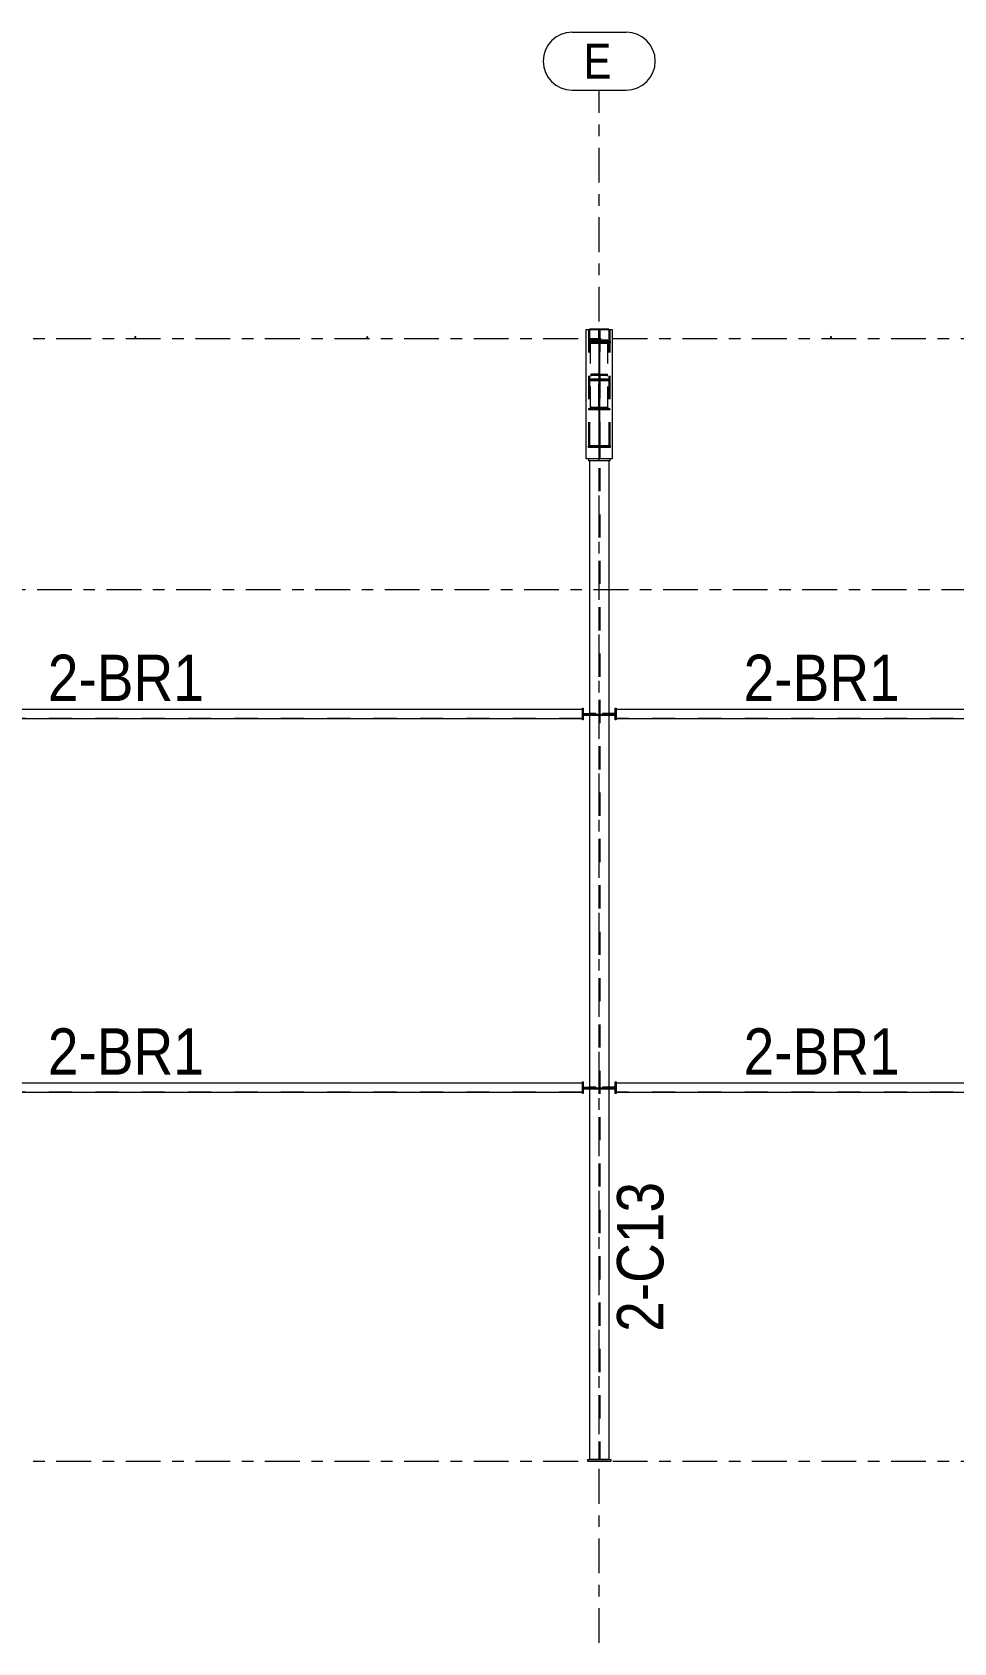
# Model space of a CAD drawing. Header units: millimetres. Extents: x -56 to 1115, y -311 to 509.
# Drawn here: x 800.8 to 880.3, y 226.4 to 365.3 of the extents above; entities that cross this region are included whole.
import ezdxf

# ---------------------------------------------------------------- set-up
doc = ezdxf.new("R2010")
doc.units = ezdxf.units.MM
for name, pattern in [('XKITLINE00', [0]), ('XKITLINE02', [4, 2, -2]), ('XKITLINE03', [6, 3, -1, 1, -1])]:
    doc.linetypes.add(name, pattern=pattern)
for name, color, linetype, lineweight in [('Part', 2, 'Continuous', 0), ('PartMark', 7, 'Continuous', 0), ('S-grid', 1, 'Continuous', 0)]:
    doc.layers.add(name, color=color, linetype=linetype, lineweight=lineweight)
doc.styles.add('ARIAL', font='ARIAL.TTF')

# ---------------------------------------------------------------- blocks, each defined once
blk = doc.blocks.new('*A126')
at = {"layer": 'Part'}
blk.add_hatch(color=3, dxfattribs=at).paths.add_polyline_path([(809.72, 339.07), (809.76, 339.05), (809.77, 339.02), (809.76, 338.98), (809.73, 338.97), (809.69, 338.98), (809.68, 339.01), (809.69, 339.05)], flags=17)
blk = doc.blocks.new('*A183')
at = {"layer": 'Part'}
blk.add_hatch(color=3, dxfattribs=at).paths.add_polyline_path([(848.91, 335.26), (848.91, 335.34), (849.69, 335.34), (849.69, 335.26)], flags=17)
blk = doc.blocks.new('*A184')
at = {"layer": 'Part'}
blk.add_hatch(color=3, dxfattribs=at).paths.add_polyline_path([(848.91, 332.76), (848.91, 332.84), (849.69, 332.84), (849.69, 332.76)], flags=17)
blk = doc.blocks.new('*A185')
at = {"layer": 'Part'}
blk.add_hatch(color=3, dxfattribs=at).paths.add_polyline_path([(849.76, 335.26), (849.76, 335.34), (850.54, 335.34), (850.54, 335.26)], flags=17)
blk = doc.blocks.new('*A186')
at = {"layer": 'Part'}
blk.add_hatch(color=3, dxfattribs=at).paths.add_polyline_path([(849.76, 332.76), (849.76, 332.84), (850.54, 332.84), (850.54, 332.76)], flags=17)
blk = doc.blocks.new('*A187')
at = {"layer": 'Part'}
blk.add_hatch(color=3, dxfattribs=at).paths.add_polyline_path([(849.68, 329.02), (849.68, 329.55), (849.77, 329.55), (849.77, 329.02)], flags=17)
blk = doc.blocks.new('*A188')
at = {"layer": 'Part'}
blk.add_hatch(color=3, dxfattribs=at).paths.add_polyline_path([(869.72, 339.07), (869.76, 339.05), (869.77, 339.02), (869.76, 338.98), (869.73, 338.97), (869.69, 338.98), (869.68, 339.01), (869.69, 339.05)], flags=17)
blk = doc.blocks.new('*A197')
at = {"layer": 'Part'}
blk.add_hatch(color=3, dxfattribs=at).paths.add_polyline_path([(848.79, 329.55), (848.79, 329.63), (850.66, 329.63), (850.66, 329.55)], flags=17)
blk = doc.blocks.new('*A198')
at = {"layer": 'Part'}
blk.add_hatch(color=3, dxfattribs=at).paths.add_polyline_path([(848.79, 338.51), (848.79, 338.6), (850.66, 338.6), (850.66, 338.51)], flags=17)
blk = doc.blocks.new('*A199')
at = {"layer": 'Part'}
blk.add_hatch(color=3, dxfattribs=at).paths.add_polyline_path([(849.69, 329.63), (849.69, 338.51), (849.76, 338.51), (849.76, 329.63)], flags=17)
blk = doc.blocks.new('*A200')
at = {"layer": 'Part'}
blk.add_hatch(color=3, dxfattribs=at).paths.add_polyline_path([(829.72, 339.07), (829.76, 339.05), (829.77, 339.02), (829.76, 338.98), (829.73, 338.97), (829.69, 338.98), (829.68, 339.01), (829.69, 339.05)], flags=17)
blk = doc.blocks.new('*A201')
at = {"layer": 'Part'}
blk.add_hatch(color=3, dxfattribs=at).paths.add_polyline_path([(849.68, 338.6), (849.68, 339.51), (849.77, 339.51), (849.77, 338.6)], flags=17)
blk = doc.blocks.new('*A1191')
at = {"layer": 'S-grid', "color": 1, "linetype": 'XKITLINE03', "lineweight": 0}
blk.add_line((-7.1, 338.9), (956.29, 338.9), dxfattribs=at)
blk = doc.blocks.new('*A1192')
at = {"layer": 'S-grid', "color": 1, "linetype": 'XKITLINE03', "lineweight": 0}
blk.add_line((591.24, 317.24), (1107.46, 317.24), dxfattribs=at)
blk = doc.blocks.new('*A1193')
at = {"layer": 'S-grid', "color": 1, "linetype": 'XKITLINE03', "lineweight": 0}
blk.add_line((-7.1, 242.03), (1107.46, 242.03), dxfattribs=at)
blk = doc.blocks.new('*A1652')
at = {"layer": 'Part', "color": 2, "linetype": 'XKITLINE00', "lineweight": 0}
for p, q in [((791.17, 274.68), (848.27, 274.68)), ((848.27, 273.85), (791.17, 273.85))]:
    blk.add_line(p, q, dxfattribs=at)
at = {"layer": 'Part', "color": 7, "linetype": 'XKITLINE02', "lineweight": 0}
for p, q in [((791.17, 273.85), (791.17, 274.68)), ((848.27, 274.65), (791.17, 274.65)), ((848.27, 273.88), (791.17, 273.88)), ((848.27, 274.68), (848.27, 273.85))]:
    blk.add_line(p, q, dxfattribs=at)
blk = doc.blocks.new('*A1653')
at = {"layer": 'Part', "color": 2, "linetype": 'XKITLINE00', "lineweight": 0}
for p, q in [((791.17, 306.92), (848.27, 306.92)), ((848.27, 306.09), (791.17, 306.09))]:
    blk.add_line(p, q, dxfattribs=at)
at = {"layer": 'Part', "color": 7, "linetype": 'XKITLINE02', "lineweight": 0}
for p, q in [((791.17, 306.09), (791.17, 306.92)), ((848.27, 306.89), (791.17, 306.89)), ((848.27, 306.12), (791.17, 306.12)), ((848.27, 306.92), (848.27, 306.09))]:
    blk.add_line(p, q, dxfattribs=at)
blk = doc.blocks.new('*A1676')
at = {"layer": 'Part', "color": 7, "linetype": 'XKITLINE02', "lineweight": 0}
for p, q in [((850.45, 338.66), (849, 338.66)), ((849, 338.66), (849, 338.5)), ((849, 338.57), (849.7, 338.57)), ((849.7, 338.57), (849.7, 335.75)), ((849.75, 335.75), (849.75, 338.57)), ((849.75, 338.57), (850.45, 338.57)), ((850.45, 338.5), (850.45, 338.66)), ((849.7, 335.82), (849, 335.82)), ((849, 335.82), (849, 335.66)), ((849, 335.73), (850.45, 335.73)), ((849.75, 335.82), (850.45, 335.82)), ((850.45, 335.66), (850.45, 335.82))]:
    blk.add_line(p, q, dxfattribs=at)
blk = doc.blocks.new('*A1739')
at = {"layer": 'Part', "color": 2, "linetype": 'XKITLINE00', "lineweight": 0}
for start, end in [(51.1129, 231.1129), (231.1129, 51.1129)]:
    blk.add_arc((809.72, 339.02), 0.05, start, end, dxfattribs=at)
blk = doc.blocks.new('*A1940')
at = {"layer": 'S-grid', "color": 1, "linetype": 'XKITLINE03', "lineweight": 0}
blk.add_line((849.72, 226.36), (849.72, 360.33), dxfattribs=at)
at = {"layer": 'S-grid', "color": 3, "style": 'ARIAL', "width": 0.85}
blk.add_text('E', height=3, dxfattribs=at).set_placement((848.39, 361.33))
blk = doc.blocks.new('*A1983')
at = {"layer": 'Part', "color": 2, "linetype": 'XKITLINE00', "lineweight": 0}
for p, q in [((848.89, 339.72), (848.89, 339.68)), ((850.56, 339.72), (848.89, 339.72)), ((850.56, 339.72), (850.56, 339.68)), ((848.89, 328.34), (848.89, 242.19)), ((850.56, 328.34), (850.56, 242.19))]:
    blk.add_line(p, q, dxfattribs=at)
at = {"layer": 'Part', "color": 7, "linetype": 'XKITLINE02', "lineweight": 0}
for p, q in [((848.89, 339.68), (848.89, 328.34)), ((849.68, 339.72), (849.68, 242.19)), ((849.77, 339.72), (849.77, 242.19)), ((850.56, 339.68), (850.56, 328.34)), ((850.56, 242.19), (848.89, 242.19))]:
    blk.add_line(p, q, dxfattribs=at)
blk = doc.blocks.new('*A1984')
at = {"layer": 'Part', "color": 2, "linetype": 'XKITLINE00', "lineweight": 0}
for p, q in [((851.18, 274.68), (908.27, 274.68)), ((908.27, 273.85), (851.18, 273.85))]:
    blk.add_line(p, q, dxfattribs=at)
at = {"layer": 'Part', "color": 7, "linetype": 'XKITLINE02', "lineweight": 0}
for p, q in [((851.18, 273.85), (851.18, 274.68)), ((908.27, 274.65), (851.18, 274.65)), ((908.27, 273.88), (851.18, 273.88)), ((908.27, 274.68), (908.27, 273.85))]:
    blk.add_line(p, q, dxfattribs=at)
blk = doc.blocks.new('*A1985')
at = {"layer": 'Part', "color": 2, "linetype": 'XKITLINE00', "lineweight": 0}
for p, q in [((851.18, 306.92), (908.27, 306.92)), ((908.27, 306.09), (851.18, 306.09))]:
    blk.add_line(p, q, dxfattribs=at)
at = {"layer": 'Part', "color": 7, "linetype": 'XKITLINE02', "lineweight": 0}
for p, q in [((851.18, 306.09), (851.18, 306.92)), ((908.27, 306.89), (851.18, 306.89)), ((908.27, 306.12), (851.18, 306.12)), ((908.27, 306.92), (908.27, 306.09))]:
    blk.add_line(p, q, dxfattribs=at)
blk = doc.blocks.new('*A1986')
at = {"layer": 'Part', "color": 7, "linetype": 'XKITLINE02', "lineweight": 0}
for p, q in [((849.7, 339.03), (849.7, 338.6)), ((849.75, 338.64), (849.7, 338.64)), ((849.75, 339.03), (849.75, 338.6))]:
    blk.add_line(p, q, dxfattribs=at)
blk = doc.blocks.new('*A1987')
at = {"layer": 'Part', "color": 7, "linetype": 'XKITLINE02', "lineweight": 0}
for p, q in [((849.68, 338.7), (848.93, 338.7)), ((848.93, 338.7), (848.93, 338.62)), ((848.93, 338.62), (849.68, 338.62)), ((849.56, 338.7), (849.56, 338.62)), ((849.68, 338.62), (849.68, 338.7))]:
    blk.add_line(p, q, dxfattribs=at)
blk = doc.blocks.new('*A1988')
at = {"layer": 'Part', "color": 7, "linetype": 'XKITLINE02', "lineweight": 0}
for p, q in [((850.52, 338.7), (849.77, 338.7)), ((849.77, 338.7), (849.77, 338.62)), ((849.77, 338.62), (850.52, 338.62)), ((849.89, 338.7), (849.89, 338.62)), ((850.52, 338.62), (850.52, 338.7))]:
    blk.add_line(p, q, dxfattribs=at)
blk = doc.blocks.new('*A1989')
at = {"layer": 'Part', "color": 7, "linetype": 'XKITLINE02', "lineweight": 0}
for p, q in [((849.68, 335.39), (848.93, 335.39)), ((848.93, 335.39), (848.93, 335.3)), ((848.93, 335.3), (849.68, 335.3)), ((849.56, 335.39), (849.56, 335.3)), ((849.68, 335.3), (849.68, 335.39))]:
    blk.add_line(p, q, dxfattribs=at)
blk = doc.blocks.new('*A1990')
at = {"layer": 'Part', "color": 7, "linetype": 'XKITLINE02', "lineweight": 0}
for p, q in [((850.52, 335.39), (849.77, 335.39)), ((849.77, 335.39), (849.77, 335.3)), ((849.77, 335.3), (850.52, 335.3)), ((849.89, 335.39), (849.89, 335.3)), ((850.52, 335.3), (850.52, 335.39))]:
    blk.add_line(p, q, dxfattribs=at)
blk = doc.blocks.new('*A1991')
at = {"layer": 'Part', "color": 7, "linetype": 'XKITLINE02', "lineweight": 0}
for p, q in [((849.68, 332.89), (848.93, 332.89)), ((848.93, 332.89), (848.93, 332.8)), ((848.93, 332.8), (849.68, 332.8)), ((849.56, 332.89), (849.56, 332.8)), ((849.68, 332.8), (849.68, 332.89))]:
    blk.add_line(p, q, dxfattribs=at)
blk = doc.blocks.new('*A1992')
at = {"layer": 'Part', "color": 7, "linetype": 'XKITLINE02', "lineweight": 0}
for p, q in [((850.52, 332.89), (849.77, 332.89)), ((849.77, 332.89), (849.77, 332.8)), ((849.77, 332.8), (850.52, 332.8)), ((849.89, 332.89), (849.89, 332.8)), ((850.52, 332.8), (850.52, 332.89))]:
    blk.add_line(p, q, dxfattribs=at)
blk = doc.blocks.new('*A1993')
at = {"layer": 'Part', "color": 7, "linetype": 'XKITLINE02', "lineweight": 0}
for p, q in [((849.68, 329.64), (848.93, 329.64)), ((848.93, 329.64), (848.93, 329.55)), ((848.93, 329.55), (849.68, 329.55)), ((849.56, 329.64), (849.56, 329.55)), ((849.68, 329.55), (849.68, 329.64))]:
    blk.add_line(p, q, dxfattribs=at)
blk = doc.blocks.new('*A1994')
at = {"layer": 'Part', "color": 7, "linetype": 'XKITLINE02', "lineweight": 0}
for p, q in [((850.52, 329.64), (849.77, 329.64)), ((849.77, 329.64), (849.77, 329.55)), ((849.77, 329.55), (850.52, 329.55)), ((849.89, 329.64), (849.89, 329.55)), ((850.52, 329.55), (850.52, 329.64))]:
    blk.add_line(p, q, dxfattribs=at)
blk = doc.blocks.new('*A1995')
at = {"layer": 'Part', "color": 2, "linetype": 'XKITLINE00', "lineweight": 0}
for p, q in [((849.69, 335.34), (848.81, 335.34)), ((848.81, 335.34), (848.81, 335.26)), ((849.69, 335.26), (848.81, 335.26)), ((848.91, 335.26), (848.91, 335.34)), ((849.69, 335.34), (849.69, 335.26))]:
    blk.add_line(p, q, dxfattribs=at)
at = {"layer": 'Part', "color": 7, "linetype": 'XKITLINE02', "lineweight": 0}
blk.add_line((849.57, 335.26), (849.57, 335.34), dxfattribs=at)
blk = doc.blocks.new('*A1996')
at = {"layer": 'Part', "color": 2, "linetype": 'XKITLINE00', "lineweight": 0}
for p, q in [((849.69, 332.84), (848.81, 332.84)), ((848.81, 332.84), (848.81, 332.76)), ((849.69, 332.76), (848.81, 332.76)), ((848.91, 332.76), (848.91, 332.84)), ((849.69, 332.84), (849.69, 332.76))]:
    blk.add_line(p, q, dxfattribs=at)
at = {"layer": 'Part', "color": 7, "linetype": 'XKITLINE02', "lineweight": 0}
blk.add_line((849.57, 332.76), (849.57, 332.84), dxfattribs=at)
blk = doc.blocks.new('*A1997')
at = {"layer": 'Part', "color": 2, "linetype": 'XKITLINE00', "lineweight": 0}
for p, q in [((850.64, 335.34), (849.76, 335.34)), ((849.76, 335.34), (849.76, 335.26)), ((850.64, 335.26), (849.76, 335.26)), ((850.54, 335.26), (850.54, 335.34)), ((850.64, 335.34), (850.64, 335.26))]:
    blk.add_line(p, q, dxfattribs=at)
at = {"layer": 'Part', "color": 7, "linetype": 'XKITLINE02', "lineweight": 0}
blk.add_line((849.88, 335.26), (849.88, 335.34), dxfattribs=at)
blk = doc.blocks.new('*A1998')
at = {"layer": 'Part', "color": 2, "linetype": 'XKITLINE00', "lineweight": 0}
for p, q in [((850.64, 332.84), (849.76, 332.84)), ((849.76, 332.84), (849.76, 332.76)), ((850.64, 332.76), (849.76, 332.76)), ((850.54, 332.76), (850.54, 332.84)), ((850.64, 332.84), (850.64, 332.76))]:
    blk.add_line(p, q, dxfattribs=at)
at = {"layer": 'Part', "color": 7, "linetype": 'XKITLINE02', "lineweight": 0}
blk.add_line((849.88, 332.76), (849.88, 332.84), dxfattribs=at)
blk = doc.blocks.new('*A1999')
at = {"layer": 'Part', "color": 2, "linetype": 'XKITLINE00', "lineweight": 0}
for p, q in [((849.68, 329.55), (849.68, 328.51)), ((849.68, 329.55), (849.77, 329.55)), ((849.77, 329.55), (849.77, 328.51)), ((849.77, 329.02), (849.68, 329.02)), ((849.77, 328.51), (849.68, 328.51))]:
    blk.add_line(p, q, dxfattribs=at)
at = {"layer": 'Part', "color": 7, "linetype": 'XKITLINE02', "lineweight": 0}
for p, q in [((849.68, 329.52), (849.77, 329.52)), ((849.68, 329.38), (849.77, 329.38))]:
    blk.add_line(p, q, dxfattribs=at)
blk = doc.blocks.new('*A2000')
at = {"layer": 'Part', "color": 2, "linetype": 'XKITLINE00', "lineweight": 0}
for start, end in [(51.1129, 231.1129), (231.1129, 51.1129)]:
    blk.add_arc((869.72, 339.02), 0.05, start, end, dxfattribs=at)
blk = doc.blocks.new('*A2022')
at = {"layer": 'Part', "color": 2, "linetype": 'XKITLINE00', "lineweight": 0}
for p, q in [((848.72, 242.19), (848.72, 242.03)), ((848.72, 242.19), (850.72, 242.19)), ((848.72, 242.03), (850.72, 242.03)), ((850.72, 242.19), (850.72, 242.03))]:
    blk.add_line(p, q, dxfattribs=at)
blk = doc.blocks.new('*A2023')
at = {"layer": 'Part', "color": 2, "linetype": 'XKITLINE00', "lineweight": 0}
for p, q in [((848.27, 273.77), (848.27, 274.77)), ((848.27, 274.77), (848.35, 274.77)), ((848.35, 273.77), (848.27, 273.77)), ((848.35, 274.77), (848.35, 273.77))]:
    blk.add_line(p, q, dxfattribs=at)
blk = doc.blocks.new('*A2024')
at = {"layer": 'Part', "color": 2, "linetype": 'XKITLINE00', "lineweight": 0}
for p, q in [((848.35, 274.22), (848.35, 274.31)), ((848.35, 274.31), (848.89, 274.31)), ((848.43, 274.22), (848.35, 274.22))]:
    blk.add_line(p, q, dxfattribs=at)
at = {"layer": 'Part', "color": 7, "linetype": 'XKITLINE02', "lineweight": 0}
for p, q in [((849.43, 274.22), (848.43, 274.22)), ((849.43, 274.31), (848.89, 274.31)), ((849.43, 274.22), (849.43, 274.31))]:
    blk.add_line(p, q, dxfattribs=at)
blk = doc.blocks.new('*A2025')
at = {"layer": 'Part', "color": 2, "linetype": 'XKITLINE00', "lineweight": 0}
for p, q in [((848.89, 274.22), (848.43, 274.22)), ((848.43, 274.14), (848.43, 274.22)), ((848.89, 274.14), (848.43, 274.14))]:
    blk.add_line(p, q, dxfattribs=at)
at = {"layer": 'Part', "color": 7, "linetype": 'XKITLINE02', "lineweight": 0}
for p, q in [((849.68, 274.22), (848.89, 274.22)), ((849.68, 274.14), (848.89, 274.14)), ((849.56, 274.22), (849.56, 274.14)), ((849.68, 274.22), (849.68, 274.14))]:
    blk.add_line(p, q, dxfattribs=at)
blk = doc.blocks.new('*A2026')
at = {"layer": 'Part', "color": 2, "linetype": 'XKITLINE00', "lineweight": 0}
for p, q in [((851.1, 273.77), (851.1, 274.77)), ((851.1, 274.77), (851.18, 274.77)), ((851.18, 273.77), (851.1, 273.77)), ((851.18, 274.77), (851.18, 273.77))]:
    blk.add_line(p, q, dxfattribs=at)
blk = doc.blocks.new('*A2027')
at = {"layer": 'Part', "color": 7, "linetype": 'XKITLINE02', "lineweight": 0}
for p, q in [((850.02, 274.31), (850.02, 274.22)), ((850.56, 274.31), (850.02, 274.31)), ((851.02, 274.22), (850.02, 274.22))]:
    blk.add_line(p, q, dxfattribs=at)
at = {"layer": 'Part', "color": 2, "linetype": 'XKITLINE00', "lineweight": 0}
for p, q in [((851.1, 274.31), (850.56, 274.31)), ((851.1, 274.22), (851.02, 274.22)), ((851.1, 274.31), (851.1, 274.22))]:
    blk.add_line(p, q, dxfattribs=at)
blk = doc.blocks.new('*A2028')
at = {"layer": 'Part', "color": 7, "linetype": 'XKITLINE02', "lineweight": 0}
for p, q in [((849.77, 274.22), (849.77, 274.14)), ((850.56, 274.22), (849.77, 274.22)), ((850.56, 274.14), (849.77, 274.14)), ((849.89, 274.22), (849.89, 274.14))]:
    blk.add_line(p, q, dxfattribs=at)
at = {"layer": 'Part', "color": 2, "linetype": 'XKITLINE00', "lineweight": 0}
for p, q in [((851.02, 274.22), (850.56, 274.22)), ((851.02, 274.14), (850.56, 274.14)), ((851.02, 274.22), (851.02, 274.14))]:
    blk.add_line(p, q, dxfattribs=at)
blk = doc.blocks.new('*A2029')
at = {"layer": 'Part', "color": 7, "linetype": 'XKITLINE02', "lineweight": 0}
for p, q in [((849.77, 306.46), (849.77, 306.38)), ((850.56, 306.46), (849.77, 306.46)), ((850.56, 306.38), (849.77, 306.38)), ((849.89, 306.46), (849.89, 306.38))]:
    blk.add_line(p, q, dxfattribs=at)
at = {"layer": 'Part', "color": 2, "linetype": 'XKITLINE00', "lineweight": 0}
for p, q in [((851.02, 306.46), (850.56, 306.46)), ((851.02, 306.38), (850.56, 306.38)), ((851.02, 306.46), (851.02, 306.38))]:
    blk.add_line(p, q, dxfattribs=at)
blk = doc.blocks.new('*A2030')
at = {"layer": 'Part', "color": 7, "linetype": 'XKITLINE02', "lineweight": 0}
for p, q in [((850.02, 306.55), (850.02, 306.46)), ((850.56, 306.55), (850.02, 306.55)), ((851.02, 306.46), (850.02, 306.46))]:
    blk.add_line(p, q, dxfattribs=at)
at = {"layer": 'Part', "color": 2, "linetype": 'XKITLINE00', "lineweight": 0}
for p, q in [((851.1, 306.55), (850.56, 306.55)), ((851.1, 306.46), (851.02, 306.46)), ((851.1, 306.55), (851.1, 306.46))]:
    blk.add_line(p, q, dxfattribs=at)
blk = doc.blocks.new('*A2031')
at = {"layer": 'Part', "color": 2, "linetype": 'XKITLINE00', "lineweight": 0}
for p, q in [((851.1, 306), (851.1, 307)), ((851.1, 307), (851.18, 307)), ((851.18, 306), (851.1, 306)), ((851.18, 307), (851.18, 306))]:
    blk.add_line(p, q, dxfattribs=at)
blk = doc.blocks.new('*A2032')
at = {"layer": 'Part', "color": 2, "linetype": 'XKITLINE00', "lineweight": 0}
for p, q in [((848.89, 306.46), (848.43, 306.46)), ((848.43, 306.38), (848.43, 306.46)), ((848.89, 306.38), (848.43, 306.38))]:
    blk.add_line(p, q, dxfattribs=at)
at = {"layer": 'Part', "color": 7, "linetype": 'XKITLINE02', "lineweight": 0}
for p, q in [((849.68, 306.46), (848.89, 306.46)), ((849.68, 306.38), (848.89, 306.38)), ((849.56, 306.46), (849.56, 306.38)), ((849.68, 306.46), (849.68, 306.38))]:
    blk.add_line(p, q, dxfattribs=at)
blk = doc.blocks.new('*A2033')
at = {"layer": 'Part', "color": 2, "linetype": 'XKITLINE00', "lineweight": 0}
for p, q in [((848.35, 306.46), (848.35, 306.55)), ((848.35, 306.55), (848.89, 306.55)), ((848.43, 306.46), (848.35, 306.46))]:
    blk.add_line(p, q, dxfattribs=at)
at = {"layer": 'Part', "color": 7, "linetype": 'XKITLINE02', "lineweight": 0}
for p, q in [((849.43, 306.46), (848.43, 306.46)), ((849.43, 306.55), (848.89, 306.55)), ((849.43, 306.46), (849.43, 306.55))]:
    blk.add_line(p, q, dxfattribs=at)
blk = doc.blocks.new('*A2034')
at = {"layer": 'Part', "color": 2, "linetype": 'XKITLINE00', "lineweight": 0}
for p, q in [((848.27, 306), (848.27, 307)), ((848.27, 307), (848.35, 307)), ((848.35, 306), (848.27, 306)), ((848.35, 307), (848.35, 306))]:
    blk.add_line(p, q, dxfattribs=at)
blk = doc.blocks.new('*A2035')
at = {"layer": 'Part', "color": 2, "linetype": 'XKITLINE00', "lineweight": 0}
for p, q in [((848.79, 329.63), (850.66, 329.63)), ((848.79, 329.51), (848.79, 329.63)), ((848.79, 329.55), (850.66, 329.55)), ((849.68, 329.51), (848.79, 329.51)), ((850.66, 329.51), (849.77, 329.51)), ((850.66, 329.63), (850.66, 329.51))]:
    blk.add_line(p, q, dxfattribs=at)
at = {"layer": 'Part', "color": 7, "linetype": 'XKITLINE02', "lineweight": 0}
for p, q in [((848.79, 329.59), (850.66, 329.59)), ((849.77, 329.51), (849.68, 329.51))]:
    blk.add_line(p, q, dxfattribs=at)
blk = doc.blocks.new('*A2036')
at = {"layer": 'Part', "color": 2, "linetype": 'XKITLINE00', "lineweight": 0}
for p, q in [((848.79, 338.66), (848.79, 338.51)), ((849.68, 338.66), (848.79, 338.66)), ((850.66, 338.6), (848.79, 338.6)), ((848.79, 338.51), (850.66, 338.51)), ((850.66, 338.66), (849.77, 338.66)), ((850.66, 338.66), (850.66, 338.51))]:
    blk.add_line(p, q, dxfattribs=at)
at = {"layer": 'Part', "color": 7, "linetype": 'XKITLINE02', "lineweight": 0}
for p, q in [((848.79, 338.57), (850.66, 338.57)), ((849.77, 338.66), (849.68, 338.66))]:
    blk.add_line(p, q, dxfattribs=at)
blk = doc.blocks.new('*A2037')
at = {"layer": 'Part', "color": 7, "linetype": 'XKITLINE02', "lineweight": 0}
for p, q in [((849.76, 338.57), (849.69, 338.57)), ((849.69, 338.57), (849.69, 338.51)), ((849.76, 338.57), (849.76, 338.51)), ((849.69, 329.63), (849.69, 329.59)), ((849.69, 329.59), (849.76, 329.59)), ((849.76, 329.63), (849.76, 329.59))]:
    blk.add_line(p, q, dxfattribs=at)
at = {"layer": 'Part', "color": 2, "linetype": 'XKITLINE00', "lineweight": 0}
for p, q in [((849.69, 338.51), (849.76, 338.51)), ((849.69, 338.51), (849.69, 329.63)), ((849.76, 338.51), (849.76, 329.63)), ((849.69, 329.63), (849.76, 329.63))]:
    blk.add_line(p, q, dxfattribs=at)
blk = doc.blocks.new('*A2038')
at = {"layer": 'Part', "color": 2, "linetype": 'XKITLINE00', "lineweight": 0}
for start, end in [(51.1129, 231.1129), (231.1129, 51.1129)]:
    blk.add_arc((829.72, 339.02), 0.05, start, end, dxfattribs=at)
blk = doc.blocks.new('*A2039')
at = {"layer": 'Part', "color": 7, "linetype": 'XKITLINE02', "lineweight": 0}
for p, q in [((849.7, 332.99), (849.7, 335.72)), ((849.7, 335.72), (849.75, 335.72)), ((849.7, 335.61), (849.75, 335.61)), ((849.75, 335.72), (849.75, 332.99)), ((849, 333.03), (849, 332.9)), ((849, 332.99), (849.7, 332.99)), ((849, 332.9), (850.45, 332.9)), ((849.75, 332.99), (850.45, 332.99)), ((850.45, 333.03), (850.45, 332.9))]:
    blk.add_line(p, q, dxfattribs=at)
blk = doc.blocks.new('*A2040')
at = {"layer": 'Part', "color": 7, "linetype": 'XKITLINE02', "lineweight": 0}
for p, q in [((848.81, 339.68), (850.64, 339.68)), ((848.81, 339.68), (848.81, 328.51)), ((850.64, 339.68), (850.64, 328.51))]:
    blk.add_line(p, q, dxfattribs=at)
at = {"layer": 'Part', "color": 2, "linetype": 'XKITLINE00', "lineweight": 0}
for p, q in [((848.81, 328.51), (848.81, 328.34)), ((850.64, 328.34), (848.81, 328.34)), ((850.64, 328.51), (850.64, 328.34))]:
    blk.add_line(p, q, dxfattribs=at)
blk = doc.blocks.new('*A2041')
at = {"layer": 'Part', "color": 2, "linetype": 'XKITLINE00', "lineweight": 0}
for p, q in [((848.6, 328.51), (848.6, 339.68)), ((848.6, 339.68), (850.85, 339.68)), ((850.85, 339.68), (850.85, 328.51)), ((850.85, 328.51), (848.6, 328.51))]:
    blk.add_line(p, q, dxfattribs=at)
blk = doc.blocks.new('*A2042')
at = {"layer": 'Part', "color": 7, "linetype": 'XKITLINE02', "lineweight": 0}
for p, q in [((848.97, 332.75), (848.97, 338.75)), ((850.47, 338.75), (848.97, 338.75)), ((850.47, 332.75), (850.47, 338.75)), ((850.47, 332.75), (848.97, 332.75))]:
    blk.add_line(p, q, dxfattribs=at)
blk = doc.blocks.new('*A2043')
at = {"layer": 'Part', "color": 2, "linetype": 'XKITLINE00', "lineweight": 0}
for p, q in [((849.68, 339.68), (849.77, 339.68)), ((849.68, 338.6), (849.68, 339.68)), ((849.68, 339.51), (849.77, 339.51)), ((849.77, 339.68), (849.77, 338.6)), ((849.77, 338.6), (849.68, 338.6))]:
    blk.add_line(p, q, dxfattribs=at)
at = {"layer": 'Part', "color": 7, "linetype": 'XKITLINE02', "lineweight": 0}
for p, q in [((849.68, 338.78), (849.77, 338.78)), ((849.68, 338.64), (849.77, 338.64))]:
    blk.add_line(p, q, dxfattribs=at)
blk = doc.blocks.new('*A2062')
at = {"layer": 'S-grid', "color": 1, "linetype": 'XKITLINE00', "lineweight": 0}
for p, q in [((847.39, 365.33), (852.06, 365.33)), ((847.39, 360.33), (852.06, 360.33))]:
    blk.add_line(p, q, dxfattribs=at)
for centre, start, end in [((847.39, 362.83), 90, 270), ((852.06, 362.83), 270, 90)]:
    blk.add_arc(centre, 2.5, start, end, dxfattribs=at)
blk = doc.blocks.new('*A2425')
at = {"layer": 'PartMark', "color": 3, "style": 'ARIAL', "width": 0.85}
blk.add_text('2-BR1', height=4, dxfattribs=at).set_placement((802.17, 275.38))
blk = doc.blocks.new('*A2428')
at = {"layer": 'PartMark', "color": 3, "style": 'ARIAL', "width": 0.85}
blk.add_text('2-BR1', height=4, dxfattribs=at).set_placement((802.17, 307.62))
blk = doc.blocks.new('*A2431')
at = {"layer": 'PartMark', "color": 3, "style": 'ARIAL', "width": 0.85}
blk.add_text('2-C13', height=4, rotation=90.0002, dxfattribs=at).set_placement((855.26, 253.19))
blk = doc.blocks.new('*A2432')
at = {"layer": 'PartMark', "color": 3, "style": 'ARIAL', "width": 0.85}
blk.add_text('2-BR1', height=4, dxfattribs=at).set_placement((862.18, 275.38))
blk = doc.blocks.new('*A2433')
at = {"layer": 'PartMark', "color": 3, "style": 'ARIAL', "width": 0.85}
blk.add_text('2-BR1', height=4, dxfattribs=at).set_placement((862.18, 307.62))

msp = doc.modelspace()

# ---------------------------------------------------------------- block references
at = {"lineweight": 0}
for name in ['*A2062', '*A1940', '*A1191', '*A2041', '*A2040', '*A1983', '*A2043', '*A201', '*A1739', '*A126', '*A2038', '*A200', '*A2036', '*A198', '*A1987', '*A2042', '*A1676', '*A2037', '*A199', '*A1986', '*A1988', '*A2000', '*A188', '*A1995', '*A183', '*A1989', '*A2039', '*A185', '*A1997', '*A1990', '*A1996', '*A184', '*A1991', '*A186', '*A1998', '*A1992', '*A197', '*A2035', '*A1993', '*A187', '*A1999', '*A1994', '*A1192', '*A2428', '*A2433', '*A1653', '*A2034', '*A2033', '*A2032', '*A2029', '*A2030', '*A2031', '*A1985', '*A2425', '*A2432', '*A1652', '*A2023', '*A2024', '*A2025', '*A2028', '*A2027', '*A2026', '*A1984', '*A2431', '*A1193', '*A2022']:
    msp.add_blockref(name, (0, 0), dxfattribs=at)

doc.saveas('drawing.dxf')
